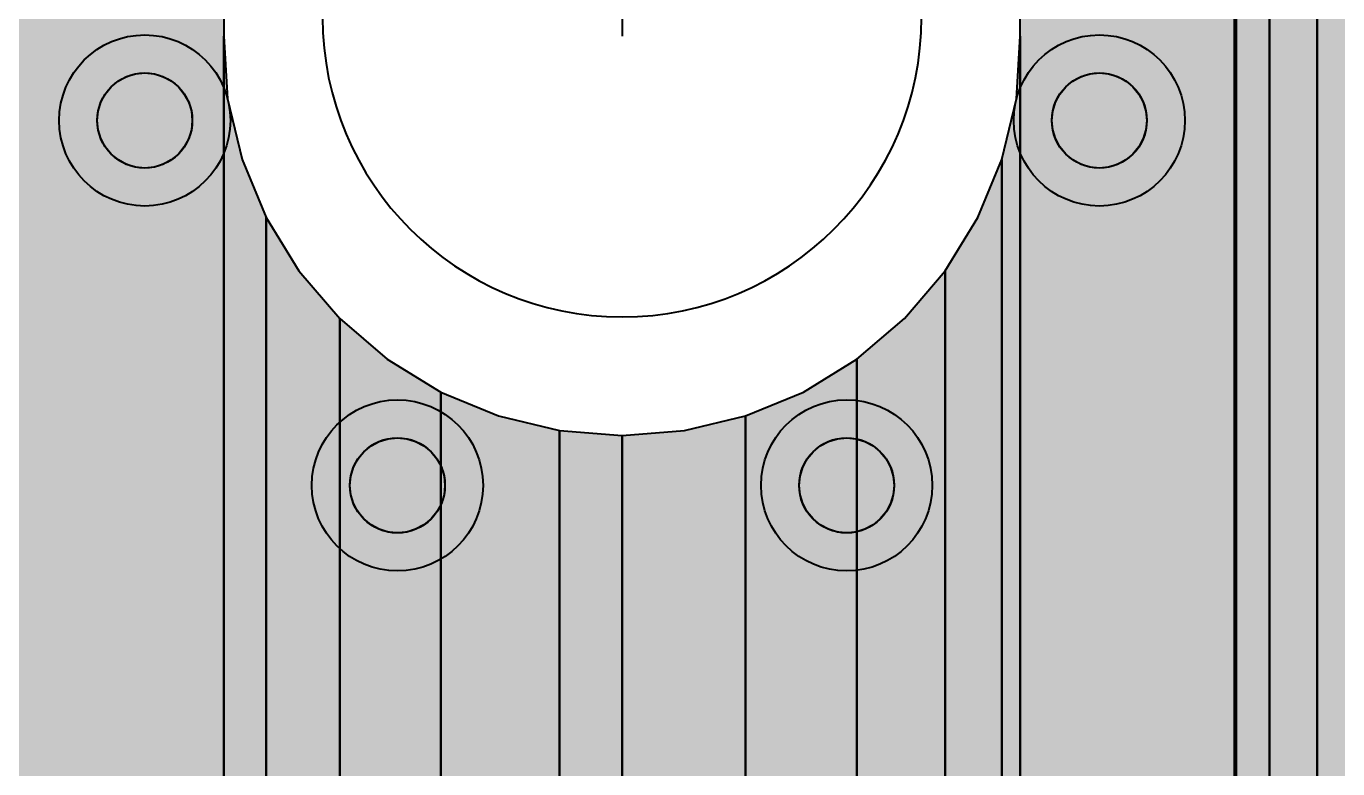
# Model space of a CAD drawing. Header units: millimetres. Extents: x 3.5 to 57, y 2.4 to 42.4.
# Drawn here: x 37.09 to 44.09, y 33.61 to 37.58 of the extents above; entities that cross this region are included whole.
import ezdxf

# ---------------------------------------------------------------- set-up
doc = ezdxf.new("R2010")
doc.units = ezdxf.units.MM
for name, color, linetype in [('bottom_copper', 7, 'Continuous'), ('drill_plated', 7, 'Continuous'), ('outline', 7, 'Continuous'), ('top_copper', 7, 'Continuous'), ('top_silk', 7, 'Continuous')]:
    doc.layers.add(name, color=color, linetype=linetype)

# ---------------------------------------------------------------- blocks, each defined once
blk = doc.blocks.new('Block4807')
at = {"layer": 'bottom_copper', "lineweight": 40}
for points in [[(2.6134, 0), (1.4677, 0), (1.4677, 38.9999), (2.6134, 38.9999), (2.6134, 0)], [(2.6213, 4.407), (2.6134, 4.3075), (2.6134, 38.9999), (2.6213, 38.9999), (2.6213, 4.407)], [(2.8, 4.7579), (2.7351, 4.6819), (2.6829, 4.5967), (2.6446, 4.5043), (2.6213, 4.4071), (2.6213, 38.9999), (2.8, 38.9999), (2.8, 4.7579)], [(3.0536, 4.9133), (2.9612, 4.875), (2.876, 4.8228), (2.8, 4.7579), (2.8, 38.9999), (3.0536, 38.9999), (3.0536, 4.9133)], [(3.2753, 4.9425), (3.2504, 4.9445), (3.1508, 4.9366), (3.0536, 4.9133), (3.0536, 38.9999), (3.2753, 38.9999), (3.2753, 4.9425)], [(1.4677, 4.5353), (1.448, 4.8691), (1.3698, 5.1946), (1.3698, 34.076), (1.448, 34.4015), (1.4677, 34.7353), (1.4677, 4.5353)], [(1.3698, 5.1946), (1.2417, 5.5039), (1.0668, 5.7894), (1.0668, 33.4812), (1.2417, 33.7667), (1.3698, 34.076), (1.3698, 5.1946)], [(1.0668, 5.7894), (0.8494, 6.044), (0.5948, 6.2614), (0.5948, 33.0092), (0.8494, 33.2266), (1.0668, 33.4812), (1.0668, 5.7894)], [(0.5948, 6.2614), (0.3093, 6.4363), (0, 6.5644), (0, 32.7062), (0.3093, 32.8343), (0.5948, 33.0092), (0.5948, 6.2614)], [(0, 6.5644), (-0.3255, 6.6426), (-0.6593, 6.6689), (-0.6593, 32.6017), (-0.3255, 32.628), (0, 32.7062), (0, 6.5644)]]:
    blk.add_hatch(color=7, dxfattribs=at).paths.add_polyline_path(points, flags=0)
at = {"layer": 'bottom_copper', "color": 7, "lineweight": 40}
for points in [[(2.6134, 0), (1.4677, 0), (1.4677, 38.9999), (2.6134, 38.9999), (2.6134, 0)], [(2.6213, 4.407), (2.6134, 4.3075), (2.6134, 38.9999), (2.6213, 38.9999), (2.6213, 4.407)], [(2.8, 4.7579), (2.7351, 4.6819), (2.6829, 4.5967), (2.6446, 4.5043), (2.6213, 4.4071), (2.6213, 38.9999), (2.8, 38.9999), (2.8, 4.7579)], [(3.0536, 4.9133), (2.9612, 4.875), (2.876, 4.8228), (2.8, 4.7579), (2.8, 38.9999), (3.0536, 38.9999), (3.0536, 4.9133)], [(3.2753, 4.9425), (3.2504, 4.9445), (3.1508, 4.9366), (3.0536, 4.9133), (3.0536, 38.9999), (3.2753, 38.9999), (3.2753, 4.9425)], [(1.4677, 4.5353), (1.448, 4.8691), (1.3698, 5.1946), (1.3698, 34.076), (1.448, 34.4015), (1.4677, 34.7353), (1.4677, 4.5353)], [(1.3698, 5.1946), (1.2417, 5.5039), (1.0668, 5.7894), (1.0668, 33.4812), (1.2417, 33.7667), (1.3698, 34.076), (1.3698, 5.1946)], [(1.0668, 5.7894), (0.8494, 6.044), (0.5948, 6.2614), (0.5948, 33.0092), (0.8494, 33.2266), (1.0668, 33.4812), (1.0668, 5.7894)], [(0.5948, 6.2614), (0.3093, 6.4363), (0, 6.5644), (0, 32.7062), (0.3093, 32.8343), (0.5948, 33.0092), (0.5948, 6.2614)], [(0, 6.5644), (-0.3255, 6.6426), (-0.6593, 6.6689), (-0.6593, 32.6017), (-0.3255, 32.628), (0, 32.7062), (0, 6.5644)]]:
    blk.add_lwpolyline(points, close=True, dxfattribs=at)
blk = doc.blocks.new('Block5409')
at = {"layer": 'bottom_copper', "lineweight": 40}
for points in [[(4.1095, 0), (1.2413, 0), (1.2413, 38.9999), (4.1095, 38.9999), (4.1095, 0)], [(4.3355, 5.5039), (4.2074, 5.1946), (4.1292, 4.8691), (4.1095, 4.5353), (4.1095, 34.7353), (4.1292, 34.4015), (4.2074, 34.076), (4.3355, 33.7667), (4.3355, 5.5039)], [(4.7278, 6.044), (4.5104, 5.7894), (4.3355, 5.5039), (4.3355, 33.7667), (4.5104, 33.4812), (4.7278, 33.2266), (4.7278, 6.044)], [(5.2679, 6.4363), (4.9824, 6.2614), (4.7278, 6.044), (4.7278, 33.2266), (4.9824, 33.0092), (5.2679, 32.8343), (5.2679, 6.4363)], [(5.9027, 6.6426), (5.5772, 6.5644), (5.2679, 6.4363), (5.2679, 32.8343), (5.5772, 32.7062), (5.9027, 32.628), (5.9027, 6.6426)], [(6.2365, 6.6689), (5.9027, 6.6426), (5.9027, 32.628), (6.2365, 32.6017), (6.2365, 6.6689)]]:
    blk.add_hatch(color=7, dxfattribs=at).paths.add_polyline_path(points, flags=0)
at = {"layer": 'bottom_copper', "color": 7, "lineweight": 40}
for points in [[(4.1095, 0), (1.2413, 0), (1.2413, 38.9999), (4.1095, 38.9999), (4.1095, 0)], [(4.3355, 5.5039), (4.2074, 5.1946), (4.1292, 4.8691), (4.1095, 4.5353), (4.1095, 34.7353), (4.1292, 34.4015), (4.2074, 34.076), (4.3355, 33.7667), (4.3355, 5.5039)], [(4.7278, 6.044), (4.5104, 5.7894), (4.3355, 5.5039), (4.3355, 33.7667), (4.5104, 33.4812), (4.7278, 33.2266), (4.7278, 6.044)], [(5.2679, 6.4363), (4.9824, 6.2614), (4.7278, 6.044), (4.7278, 33.2266), (4.9824, 33.0092), (5.2679, 32.8343), (5.2679, 6.4363)], [(5.9027, 6.6426), (5.5772, 6.5644), (5.2679, 6.4363), (5.2679, 32.8343), (5.5772, 32.7062), (5.9027, 32.628), (5.9027, 6.6426)], [(6.2365, 6.6689), (5.9027, 6.6426), (5.9027, 32.628), (6.2365, 32.6017), (6.2365, 6.6689)]]:
    blk.add_lwpolyline(points, close=True, dxfattribs=at)
blk = doc.blocks.new('Block25032')
at = {"layer": 'top_copper', "lineweight": 40}
for points in [[(2.6134, 0), (1.4677, 0), (1.4677, 38.9999), (2.6134, 38.9999), (2.6134, 0)], [(2.6213, 4.407), (2.6134, 4.3075), (2.6134, 38.9999), (2.6213, 38.9999), (2.6213, 4.407)], [(2.8, 4.7579), (2.7351, 4.6819), (2.6829, 4.5967), (2.6446, 4.5043), (2.6213, 4.4071), (2.6213, 38.9999), (2.8, 38.9999), (2.8, 4.7579)], [(3.0536, 4.9133), (2.9612, 4.875), (2.876, 4.8228), (2.8, 4.7579), (2.8, 38.9999), (3.0536, 38.9999), (3.0536, 4.9133)], [(3.2753, 4.9425), (3.2504, 4.9445), (3.1508, 4.9366), (3.0536, 4.9133), (3.0536, 38.9999), (3.2753, 38.9999), (3.2753, 4.9425)], [(1.4677, 4.5353), (1.448, 4.8691), (1.3698, 5.1946), (1.3698, 34.076), (1.448, 34.4015), (1.4677, 34.7353), (1.4677, 4.5353)], [(1.3698, 5.1946), (1.2417, 5.5039), (1.0668, 5.7894), (1.0668, 33.4812), (1.2417, 33.7667), (1.3698, 34.076), (1.3698, 5.1946)], [(1.0668, 5.7894), (0.8494, 6.044), (0.5948, 6.2614), (0.5948, 33.0092), (0.8494, 33.2266), (1.0668, 33.4812), (1.0668, 5.7894)], [(0.5948, 6.2614), (0.3093, 6.4363), (0, 6.5644), (0, 32.7062), (0.3093, 32.8343), (0.5948, 33.0092), (0.5948, 6.2614)], [(0, 6.5644), (-0.3255, 6.6426), (-0.6593, 6.6689), (-0.6593, 32.6017), (-0.3255, 32.628), (0, 32.7062), (0, 6.5644)]]:
    blk.add_hatch(color=7, dxfattribs=at).paths.add_polyline_path(points, flags=0)
at = {"layer": 'top_copper', "color": 7, "lineweight": 40}
for points in [[(2.6134, 0), (1.4677, 0), (1.4677, 38.9999), (2.6134, 38.9999), (2.6134, 0)], [(2.6213, 4.407), (2.6134, 4.3075), (2.6134, 38.9999), (2.6213, 38.9999), (2.6213, 4.407)], [(2.8, 4.7579), (2.7351, 4.6819), (2.6829, 4.5967), (2.6446, 4.5043), (2.6213, 4.4071), (2.6213, 38.9999), (2.8, 38.9999), (2.8, 4.7579)], [(3.0536, 4.9133), (2.9612, 4.875), (2.876, 4.8228), (2.8, 4.7579), (2.8, 38.9999), (3.0536, 38.9999), (3.0536, 4.9133)], [(3.2753, 4.9425), (3.2504, 4.9445), (3.1508, 4.9366), (3.0536, 4.9133), (3.0536, 38.9999), (3.2753, 38.9999), (3.2753, 4.9425)], [(1.4677, 4.5353), (1.448, 4.8691), (1.3698, 5.1946), (1.3698, 34.076), (1.448, 34.4015), (1.4677, 34.7353), (1.4677, 4.5353)], [(1.3698, 5.1946), (1.2417, 5.5039), (1.0668, 5.7894), (1.0668, 33.4812), (1.2417, 33.7667), (1.3698, 34.076), (1.3698, 5.1946)], [(1.0668, 5.7894), (0.8494, 6.044), (0.5948, 6.2614), (0.5948, 33.0092), (0.8494, 33.2266), (1.0668, 33.4812), (1.0668, 5.7894)], [(0.5948, 6.2614), (0.3093, 6.4363), (0, 6.5644), (0, 32.7062), (0.3093, 32.8343), (0.5948, 33.0092), (0.5948, 6.2614)], [(0, 6.5644), (-0.3255, 6.6426), (-0.6593, 6.6689), (-0.6593, 32.6017), (-0.3255, 32.628), (0, 32.7062), (0, 6.5644)]]:
    blk.add_lwpolyline(points, close=True, dxfattribs=at)
blk = doc.blocks.new('Block26103')
at = {"layer": 'top_copper', "lineweight": 40}
for points in [[(3.762, 0), (0.893, 0), (0.893, 38.9999), (3.762, 38.9999), (3.762, 0)], [(3.988, 5.5039), (3.8599, 5.1946), (3.7817, 4.8691), (3.762, 4.5353), (3.762, 34.7353), (3.7817, 34.4015), (3.8599, 34.076), (3.988, 33.7667), (3.988, 5.5039)], [(4.3803, 6.044), (4.1629, 5.7894), (3.988, 5.5039), (3.988, 33.7667), (4.1629, 33.4812), (4.3803, 33.2266), (4.3803, 6.044)], [(4.9204, 6.4363), (4.6349, 6.2614), (4.3803, 6.044), (4.3803, 33.2266), (4.6349, 33.0092), (4.9204, 32.8343), (4.9204, 6.4363)], [(5.5552, 6.6426), (5.2297, 6.5644), (4.9204, 6.4363), (4.9204, 32.8343), (5.2297, 32.7062), (5.5552, 32.628), (5.5552, 6.6426)], [(5.889, 6.6689), (5.5552, 6.6426), (5.5552, 32.628), (5.889, 32.6017), (5.889, 6.6689)]]:
    blk.add_hatch(color=7, dxfattribs=at).paths.add_polyline_path(points, flags=0)
at = {"layer": 'top_copper', "color": 7, "lineweight": 40}
for points in [[(3.762, 0), (0.893, 0), (0.893, 38.9999), (3.762, 38.9999), (3.762, 0)], [(3.988, 5.5039), (3.8599, 5.1946), (3.7817, 4.8691), (3.762, 4.5353), (3.762, 34.7353), (3.7817, 34.4015), (3.8599, 34.076), (3.988, 33.7667), (3.988, 5.5039)], [(4.3803, 6.044), (4.1629, 5.7894), (3.988, 5.5039), (3.988, 33.7667), (4.1629, 33.4812), (4.3803, 33.2266), (4.3803, 6.044)], [(4.9204, 6.4363), (4.6349, 6.2614), (4.3803, 6.044), (4.3803, 33.2266), (4.6349, 33.0092), (4.9204, 32.8343), (4.9204, 6.4363)], [(5.5552, 6.6426), (5.2297, 6.5644), (4.9204, 6.4363), (4.9204, 32.8343), (5.2297, 32.7062), (5.5552, 32.628), (5.5552, 6.6426)], [(5.889, 6.6689), (5.5552, 6.6426), (5.5552, 32.628), (5.889, 32.6017), (5.889, 6.6689)]]:
    blk.add_lwpolyline(points, close=True, dxfattribs=at)

msp = doc.modelspace()

# ---------------------------------------------------------------- hatches: boundary and pattern name
at = {"layer": 'bottom_copper', "lineweight": 40}
for points in [[(37.9695, 37.0275), (37.9551, 36.9799), (37.9316, 36.936), (37.9, 36.8975), (37.8615, 36.8659), (37.8176, 36.8424), (37.77, 36.828), (37.7204, 36.8231), (37.6708, 36.828), (37.6232, 36.8424), (37.5793, 36.8659), (37.5408, 36.8975), (37.5092, 36.936), (37.4857, 36.9799), (37.4713, 37.0275), (37.4664, 37.0771), (37.4713, 37.1267), (37.4857, 37.1743), (37.5092, 37.2182), (37.5408, 37.2567), (37.5793, 37.2883), (37.6232, 37.3118), (37.6708, 37.3262), (37.7204, 37.3311), (37.77, 37.3262), (37.8176, 37.3118), (37.8615, 37.2883), (37.9, 37.2567), (37.9316, 37.2182), (37.9551, 37.1743), (37.9695, 37.1267), (37.9744, 37.0771), (37.9695, 37.0275)], [(43.0694, 37.0275), (43.055, 36.9799), (43.0315, 36.936), (42.9999, 36.8975), (42.9614, 36.8659), (42.9175, 36.8424), (42.8699, 36.828), (42.8203, 36.8231), (42.7707, 36.828), (42.7231, 36.8424), (42.6792, 36.8659), (42.6407, 36.8975), (42.6091, 36.936), (42.5856, 36.9799), (42.5712, 37.0275), (42.5663, 37.0771), (42.5712, 37.1267), (42.5856, 37.1743), (42.6091, 37.2182), (42.6407, 37.2567), (42.6792, 37.2883), (42.7231, 37.3118), (42.7707, 37.3262), (42.8203, 37.3311), (42.8699, 37.3262), (42.9175, 37.3118), (42.9614, 37.2883), (42.9999, 37.2567), (43.0315, 37.2182), (43.055, 37.1743), (43.0694, 37.1267), (43.0743, 37.0771), (43.0694, 37.0275)], [(39.3194, 35.0775), (39.305, 35.0299), (39.2815, 34.986), (39.2499, 34.9475), (39.2114, 34.9159), (39.1675, 34.8924), (39.1199, 34.878), (39.0703, 34.8731), (39.0207, 34.878), (38.9731, 34.8924), (38.9292, 34.9159), (38.8907, 34.9475), (38.8591, 34.986), (38.8356, 35.0299), (38.8212, 35.0775), (38.8163, 35.1271), (38.8212, 35.1767), (38.8356, 35.2243), (38.8591, 35.2682), (38.8907, 35.3067), (38.9292, 35.3383), (38.9731, 35.3618), (39.0207, 35.3762), (39.0703, 35.3811), (39.1199, 35.3762), (39.1675, 35.3618), (39.2114, 35.3383), (39.2499, 35.3067), (39.2815, 35.2682), (39.305, 35.2243), (39.3194, 35.1767), (39.3243, 35.1271), (39.3194, 35.0775)], [(41.7194, 35.0775), (41.705, 35.0299), (41.6815, 34.986), (41.6499, 34.9475), (41.6114, 34.9159), (41.5675, 34.8924), (41.5199, 34.878), (41.4703, 34.8731), (41.4207, 34.878), (41.3731, 34.8924), (41.3292, 34.9159), (41.2907, 34.9475), (41.2591, 34.986), (41.2356, 35.0299), (41.2212, 35.0775), (41.2163, 35.1271), (41.2212, 35.1767), (41.2356, 35.2243), (41.2591, 35.2682), (41.2907, 35.3067), (41.3292, 35.3383), (41.3731, 35.3618), (41.4207, 35.3762), (41.4703, 35.3811), (41.5199, 35.3762), (41.5675, 35.3618), (41.6114, 35.3383), (41.6499, 35.3067), (41.6815, 35.2682), (41.705, 35.2243), (41.7194, 35.1767), (41.7243, 35.1271), (41.7194, 35.0775)]]:
    msp.add_hatch(color=7, dxfattribs=at).paths.add_polyline_path(points, flags=0)
at = {"layer": 'drill_plated', "lineweight": 40}
for points in [[(37.9695, 37.0275), (37.9551, 36.9799), (37.9316, 36.936), (37.9, 36.8975), (37.8615, 36.8659), (37.8176, 36.8424), (37.77, 36.828), (37.7204, 36.8231), (37.6708, 36.828), (37.6232, 36.8424), (37.5793, 36.8659), (37.5408, 36.8975), (37.5092, 36.936), (37.4857, 36.9799), (37.4713, 37.0275), (37.4664, 37.0771), (37.4713, 37.1267), (37.4857, 37.1743), (37.5092, 37.2182), (37.5408, 37.2567), (37.5793, 37.2883), (37.6232, 37.3118), (37.6708, 37.3262), (37.7204, 37.3311), (37.77, 37.3262), (37.8176, 37.3118), (37.8615, 37.2883), (37.9, 37.2567), (37.9316, 37.2182), (37.9551, 37.1743), (37.9695, 37.1267), (37.9744, 37.0771), (37.9695, 37.0275)], [(43.0694, 37.0275), (43.055, 36.9799), (43.0315, 36.936), (42.9999, 36.8975), (42.9614, 36.8659), (42.9175, 36.8424), (42.8699, 36.828), (42.8203, 36.8231), (42.7707, 36.828), (42.7231, 36.8424), (42.6792, 36.8659), (42.6407, 36.8975), (42.6091, 36.936), (42.5856, 36.9799), (42.5712, 37.0275), (42.5663, 37.0771), (42.5712, 37.1267), (42.5856, 37.1743), (42.6091, 37.2182), (42.6407, 37.2567), (42.6792, 37.2883), (42.7231, 37.3118), (42.7707, 37.3262), (42.8203, 37.3311), (42.8699, 37.3262), (42.9175, 37.3118), (42.9614, 37.2883), (42.9999, 37.2567), (43.0315, 37.2182), (43.055, 37.1743), (43.0694, 37.1267), (43.0743, 37.0771), (43.0694, 37.0275)], [(39.3194, 35.0775), (39.305, 35.0299), (39.2815, 34.986), (39.2499, 34.9475), (39.2114, 34.9159), (39.1675, 34.8924), (39.1199, 34.878), (39.0703, 34.8731), (39.0207, 34.878), (38.9731, 34.8924), (38.9292, 34.9159), (38.8907, 34.9475), (38.8591, 34.986), (38.8356, 35.0299), (38.8212, 35.0775), (38.8163, 35.1271), (38.8212, 35.1767), (38.8356, 35.2243), (38.8591, 35.2682), (38.8907, 35.3067), (38.9292, 35.3383), (38.9731, 35.3618), (39.0207, 35.3762), (39.0703, 35.3811), (39.1199, 35.3762), (39.1675, 35.3618), (39.2114, 35.3383), (39.2499, 35.3067), (39.2815, 35.2682), (39.305, 35.2243), (39.3194, 35.1767), (39.3243, 35.1271), (39.3194, 35.0775)], [(41.7194, 35.0775), (41.705, 35.0299), (41.6815, 34.986), (41.6499, 34.9475), (41.6114, 34.9159), (41.5675, 34.8924), (41.5199, 34.878), (41.4703, 34.8731), (41.4207, 34.878), (41.3731, 34.8924), (41.3292, 34.9159), (41.2907, 34.9475), (41.2591, 34.986), (41.2356, 35.0299), (41.2212, 35.0775), (41.2163, 35.1271), (41.2212, 35.1767), (41.2356, 35.2243), (41.2591, 35.2682), (41.2907, 35.3067), (41.3292, 35.3383), (41.3731, 35.3618), (41.4207, 35.3762), (41.4703, 35.3811), (41.5199, 35.3762), (41.5675, 35.3618), (41.6114, 35.3383), (41.6499, 35.3067), (41.6815, 35.2682), (41.705, 35.2243), (41.7194, 35.1767), (41.7243, 35.1271), (41.7194, 35.0775)]]:
    msp.add_hatch(color=7, dxfattribs=at).paths.add_polyline_path(points, flags=0)
at = {"layer": 'top_copper', "lineweight": 40}
for points in [[(37.9695, 37.0275), (37.9551, 36.9799), (37.9316, 36.936), (37.9, 36.8975), (37.8615, 36.8659), (37.8176, 36.8424), (37.77, 36.828), (37.7204, 36.8231), (37.6708, 36.828), (37.6232, 36.8424), (37.5793, 36.8659), (37.5408, 36.8975), (37.5092, 36.936), (37.4857, 36.9799), (37.4713, 37.0275), (37.4664, 37.0771), (37.4713, 37.1267), (37.4857, 37.1743), (37.5092, 37.2182), (37.5408, 37.2567), (37.5793, 37.2883), (37.6232, 37.3118), (37.6708, 37.3262), (37.7204, 37.3311), (37.77, 37.3262), (37.8176, 37.3118), (37.8615, 37.2883), (37.9, 37.2567), (37.9316, 37.2182), (37.9551, 37.1743), (37.9695, 37.1267), (37.9744, 37.0771), (37.9695, 37.0275)], [(43.0694, 37.0275), (43.055, 36.9799), (43.0315, 36.936), (42.9999, 36.8975), (42.9614, 36.8659), (42.9175, 36.8424), (42.8699, 36.828), (42.8203, 36.8231), (42.7707, 36.828), (42.7231, 36.8424), (42.6792, 36.8659), (42.6407, 36.8975), (42.6091, 36.936), (42.5856, 36.9799), (42.5712, 37.0275), (42.5663, 37.0771), (42.5712, 37.1267), (42.5856, 37.1743), (42.6091, 37.2182), (42.6407, 37.2567), (42.6792, 37.2883), (42.7231, 37.3118), (42.7707, 37.3262), (42.8203, 37.3311), (42.8699, 37.3262), (42.9175, 37.3118), (42.9614, 37.2883), (42.9999, 37.2567), (43.0315, 37.2182), (43.055, 37.1743), (43.0694, 37.1267), (43.0743, 37.0771), (43.0694, 37.0275)], [(39.3194, 35.0775), (39.305, 35.0299), (39.2815, 34.986), (39.2499, 34.9475), (39.2114, 34.9159), (39.1675, 34.8924), (39.1199, 34.878), (39.0703, 34.8731), (39.0207, 34.878), (38.9731, 34.8924), (38.9292, 34.9159), (38.8907, 34.9475), (38.8591, 34.986), (38.8356, 35.0299), (38.8212, 35.0775), (38.8163, 35.1271), (38.8212, 35.1767), (38.8356, 35.2243), (38.8591, 35.2682), (38.8907, 35.3067), (38.9292, 35.3383), (38.9731, 35.3618), (39.0207, 35.3762), (39.0703, 35.3811), (39.1199, 35.3762), (39.1675, 35.3618), (39.2114, 35.3383), (39.2499, 35.3067), (39.2815, 35.2682), (39.305, 35.2243), (39.3194, 35.1767), (39.3243, 35.1271), (39.3194, 35.0775)], [(41.7194, 35.0775), (41.705, 35.0299), (41.6815, 34.986), (41.6499, 34.9475), (41.6114, 34.9159), (41.5675, 34.8924), (41.5199, 34.878), (41.4703, 34.8731), (41.4207, 34.878), (41.3731, 34.8924), (41.3292, 34.9159), (41.2907, 34.9475), (41.2591, 34.986), (41.2356, 35.0299), (41.2212, 35.0775), (41.2163, 35.1271), (41.2212, 35.1767), (41.2356, 35.2243), (41.2591, 35.2682), (41.2907, 35.3067), (41.3292, 35.3383), (41.3731, 35.3618), (41.4207, 35.3762), (41.4703, 35.3811), (41.5199, 35.3762), (41.5675, 35.3618), (41.6114, 35.3383), (41.6499, 35.3067), (41.6815, 35.2682), (41.705, 35.2243), (41.7194, 35.1767), (41.7243, 35.1271), (41.7194, 35.0775)]]:
    msp.add_hatch(color=7, dxfattribs=at).paths.add_polyline_path(points, flags=0)

# ---------------------------------------------------------------- linework, layer by layer
at = {"layer": 'bottom_copper', "color": 7, "lineweight": 40}
for p, q in [((38.1433, 38.8271), (38.1433, 37.5271)), ((40.2703, 38.8271), (40.2703, 37.5271)), ((42.3973, 37.5271), (42.3973, 38.8271)), ((38.1433, 37.5271), (38.163, 37.1933)), ((42.3776, 37.1933), (42.3973, 37.5271)), ((38.163, 37.1933), (38.2412, 36.8678)), ((42.2994, 36.8678), (42.3776, 37.1933)), ((38.2412, 36.8678), (38.3693, 36.5585)), ((42.1713, 36.5585), (42.2994, 36.8678)), ((38.3693, 36.5585), (38.5442, 36.273)), ((41.9964, 36.273), (42.1713, 36.5585)), ((38.5442, 36.273), (38.7616, 36.0184)), ((41.779, 36.0184), (41.9964, 36.273)), ((38.7616, 36.0184), (39.0162, 35.801)), ((41.5244, 35.801), (41.779, 36.0184)), ((39.0162, 35.801), (39.3017, 35.6261)), ((41.2389, 35.6261), (41.5244, 35.801)), ((39.3017, 35.6261), (39.611, 35.498)), ((40.9296, 35.498), (41.2389, 35.6261)), ((39.611, 35.498), (39.9365, 35.4198)), ((40.6041, 35.4198), (40.9296, 35.498)), ((39.9365, 35.4198), (40.2703, 35.3935)), ((40.2703, 35.3935), (40.6041, 35.4198)), ((40.2703, 9.4607), (40.2703, 35.3935)), ((40.2703, 35.3935), (40.2703, 9.4607))]:
    msp.add_line(p, q, dxfattribs=at)
for points in [[(37.9695, 37.0275), (37.9551, 36.9799), (37.9316, 36.936), (37.9, 36.8975), (37.8615, 36.8659), (37.8176, 36.8424), (37.77, 36.828), (37.7204, 36.8231), (37.6708, 36.828), (37.6232, 36.8424), (37.5793, 36.8659), (37.5408, 36.8975), (37.5092, 36.936), (37.4857, 36.9799), (37.4713, 37.0275), (37.4664, 37.0771), (37.4713, 37.1267), (37.4857, 37.1743), (37.5092, 37.2182), (37.5408, 37.2567), (37.5793, 37.2883), (37.6232, 37.3118), (37.6708, 37.3262), (37.7204, 37.3311), (37.77, 37.3262), (37.8176, 37.3118), (37.8615, 37.2883), (37.9, 37.2567), (37.9316, 37.2182), (37.9551, 37.1743), (37.9695, 37.1267), (37.9744, 37.0771), (37.9695, 37.0275)], [(43.0694, 37.0275), (43.055, 36.9799), (43.0315, 36.936), (42.9999, 36.8975), (42.9614, 36.8659), (42.9175, 36.8424), (42.8699, 36.828), (42.8203, 36.8231), (42.7707, 36.828), (42.7231, 36.8424), (42.6792, 36.8659), (42.6407, 36.8975), (42.6091, 36.936), (42.5856, 36.9799), (42.5712, 37.0275), (42.5663, 37.0771), (42.5712, 37.1267), (42.5856, 37.1743), (42.6091, 37.2182), (42.6407, 37.2567), (42.6792, 37.2883), (42.7231, 37.3118), (42.7707, 37.3262), (42.8203, 37.3311), (42.8699, 37.3262), (42.9175, 37.3118), (42.9614, 37.2883), (42.9999, 37.2567), (43.0315, 37.2182), (43.055, 37.1743), (43.0694, 37.1267), (43.0743, 37.0771), (43.0694, 37.0275)], [(39.3194, 35.0775), (39.305, 35.0299), (39.2815, 34.986), (39.2499, 34.9475), (39.2114, 34.9159), (39.1675, 34.8924), (39.1199, 34.878), (39.0703, 34.8731), (39.0207, 34.878), (38.9731, 34.8924), (38.9292, 34.9159), (38.8907, 34.9475), (38.8591, 34.986), (38.8356, 35.0299), (38.8212, 35.0775), (38.8163, 35.1271), (38.8212, 35.1767), (38.8356, 35.2243), (38.8591, 35.2682), (38.8907, 35.3067), (38.9292, 35.3383), (38.9731, 35.3618), (39.0207, 35.3762), (39.0703, 35.3811), (39.1199, 35.3762), (39.1675, 35.3618), (39.2114, 35.3383), (39.2499, 35.3067), (39.2815, 35.2682), (39.305, 35.2243), (39.3194, 35.1767), (39.3243, 35.1271), (39.3194, 35.0775)], [(41.7194, 35.0775), (41.705, 35.0299), (41.6815, 34.986), (41.6499, 34.9475), (41.6114, 34.9159), (41.5675, 34.8924), (41.5199, 34.878), (41.4703, 34.8731), (41.4207, 34.878), (41.3731, 34.8924), (41.3292, 34.9159), (41.2907, 34.9475), (41.2591, 34.986), (41.2356, 35.0299), (41.2212, 35.0775), (41.2163, 35.1271), (41.2212, 35.1767), (41.2356, 35.2243), (41.2591, 35.2682), (41.2907, 35.3067), (41.3292, 35.3383), (41.3731, 35.3618), (41.4207, 35.3762), (41.4703, 35.3811), (41.5199, 35.3762), (41.5675, 35.3618), (41.6114, 35.3383), (41.6499, 35.3067), (41.6815, 35.2682), (41.705, 35.2243), (41.7194, 35.1767), (41.7243, 35.1271), (41.7194, 35.0775)]]:
    msp.add_lwpolyline(points, close=True, dxfattribs=at)
for centre, major_axis in [((37.7204, 37.0771), (0.4572, 0)), ((42.8203, 37.0771), (0.4572, 0)), ((37.7204, 37.0771), (0.254, 0)), ((42.8203, 37.0771), (0.254, 0)), ((39.0703, 35.1271), (0.4572, 0)), ((41.4703, 35.1271), (0.4572, 0)), ((39.0703, 35.1271), (0.254, 0)), ((41.4703, 35.1271), (0.254, 0))]:
    msp.add_ellipse(centre, major_axis=major_axis, ratio=1, dxfattribs=at)
at = {"layer": 'drill_plated', "color": 7, "lineweight": 40}
for points in [[(37.9695, 37.0275), (37.9551, 36.9799), (37.9316, 36.936), (37.9, 36.8975), (37.8615, 36.8659), (37.8176, 36.8424), (37.77, 36.828), (37.7204, 36.8231), (37.6708, 36.828), (37.6232, 36.8424), (37.5793, 36.8659), (37.5408, 36.8975), (37.5092, 36.936), (37.4857, 36.9799), (37.4713, 37.0275), (37.4664, 37.0771), (37.4713, 37.1267), (37.4857, 37.1743), (37.5092, 37.2182), (37.5408, 37.2567), (37.5793, 37.2883), (37.6232, 37.3118), (37.6708, 37.3262), (37.7204, 37.3311), (37.77, 37.3262), (37.8176, 37.3118), (37.8615, 37.2883), (37.9, 37.2567), (37.9316, 37.2182), (37.9551, 37.1743), (37.9695, 37.1267), (37.9744, 37.0771), (37.9695, 37.0275)], [(43.0694, 37.0275), (43.055, 36.9799), (43.0315, 36.936), (42.9999, 36.8975), (42.9614, 36.8659), (42.9175, 36.8424), (42.8699, 36.828), (42.8203, 36.8231), (42.7707, 36.828), (42.7231, 36.8424), (42.6792, 36.8659), (42.6407, 36.8975), (42.6091, 36.936), (42.5856, 36.9799), (42.5712, 37.0275), (42.5663, 37.0771), (42.5712, 37.1267), (42.5856, 37.1743), (42.6091, 37.2182), (42.6407, 37.2567), (42.6792, 37.2883), (42.7231, 37.3118), (42.7707, 37.3262), (42.8203, 37.3311), (42.8699, 37.3262), (42.9175, 37.3118), (42.9614, 37.2883), (42.9999, 37.2567), (43.0315, 37.2182), (43.055, 37.1743), (43.0694, 37.1267), (43.0743, 37.0771), (43.0694, 37.0275)], [(39.3194, 35.0775), (39.305, 35.0299), (39.2815, 34.986), (39.2499, 34.9475), (39.2114, 34.9159), (39.1675, 34.8924), (39.1199, 34.878), (39.0703, 34.8731), (39.0207, 34.878), (38.9731, 34.8924), (38.9292, 34.9159), (38.8907, 34.9475), (38.8591, 34.986), (38.8356, 35.0299), (38.8212, 35.0775), (38.8163, 35.1271), (38.8212, 35.1767), (38.8356, 35.2243), (38.8591, 35.2682), (38.8907, 35.3067), (38.9292, 35.3383), (38.9731, 35.3618), (39.0207, 35.3762), (39.0703, 35.3811), (39.1199, 35.3762), (39.1675, 35.3618), (39.2114, 35.3383), (39.2499, 35.3067), (39.2815, 35.2682), (39.305, 35.2243), (39.3194, 35.1767), (39.3243, 35.1271), (39.3194, 35.0775)], [(41.7194, 35.0775), (41.705, 35.0299), (41.6815, 34.986), (41.6499, 34.9475), (41.6114, 34.9159), (41.5675, 34.8924), (41.5199, 34.878), (41.4703, 34.8731), (41.4207, 34.878), (41.3731, 34.8924), (41.3292, 34.9159), (41.2907, 34.9475), (41.2591, 34.986), (41.2356, 35.0299), (41.2212, 35.0775), (41.2163, 35.1271), (41.2212, 35.1767), (41.2356, 35.2243), (41.2591, 35.2682), (41.2907, 35.3067), (41.3292, 35.3383), (41.3731, 35.3618), (41.4207, 35.3762), (41.4703, 35.3811), (41.5199, 35.3762), (41.5675, 35.3618), (41.6114, 35.3383), (41.6499, 35.3067), (41.6815, 35.2682), (41.705, 35.2243), (41.7194, 35.1767), (41.7243, 35.1271), (41.7194, 35.0775)]]:
    msp.add_lwpolyline(points, close=True, dxfattribs=at)
for centre in [(37.7204, 37.0771), (42.8203, 37.0771), (39.0703, 35.1271), (41.4703, 35.1271)]:
    msp.add_ellipse(centre, major_axis=(0.254, 0), ratio=1, dxfattribs=at)
at = {"layer": 'outline', "color": 7, "lineweight": 40}
msp.add_ellipse((40.2703, 37.6271), major_axis=(1.6, 0), ratio=1, start_param=3.141593, end_param=6.283185, dxfattribs=at)
at = {"layer": 'top_copper', "color": 7, "lineweight": 40}
for p, q in [((38.1433, 38.8271), (38.1433, 37.5271)), ((40.2703, 38.8271), (40.2703, 37.5271)), ((42.3973, 37.5271), (42.3973, 38.8271)), ((38.1433, 37.5271), (38.163, 37.1933)), ((42.3776, 37.1933), (42.3973, 37.5271)), ((38.163, 37.1933), (38.2412, 36.8678)), ((42.2994, 36.8678), (42.3776, 37.1933)), ((38.2412, 36.8678), (38.3693, 36.5585)), ((42.1713, 36.5585), (42.2994, 36.8678)), ((38.3693, 36.5585), (38.5442, 36.273)), ((41.9964, 36.273), (42.1713, 36.5585)), ((38.5442, 36.273), (38.7616, 36.0184)), ((41.779, 36.0184), (41.9964, 36.273)), ((38.7616, 36.0184), (39.0162, 35.801)), ((41.5244, 35.801), (41.779, 36.0184)), ((39.0162, 35.801), (39.3017, 35.6261)), ((41.2389, 35.6261), (41.5244, 35.801)), ((39.3017, 35.6261), (39.611, 35.498)), ((40.9296, 35.498), (41.2389, 35.6261)), ((39.611, 35.498), (39.9365, 35.4198)), ((40.6041, 35.4198), (40.9296, 35.498)), ((39.9365, 35.4198), (40.2703, 35.3935)), ((40.2703, 35.3935), (40.6041, 35.4198)), ((40.2703, 9.4607), (40.2703, 35.3935)), ((40.2703, 35.3935), (40.2703, 9.4607))]:
    msp.add_line(p, q, dxfattribs=at)
for points in [[(37.9695, 37.0275), (37.9551, 36.9799), (37.9316, 36.936), (37.9, 36.8975), (37.8615, 36.8659), (37.8176, 36.8424), (37.77, 36.828), (37.7204, 36.8231), (37.6708, 36.828), (37.6232, 36.8424), (37.5793, 36.8659), (37.5408, 36.8975), (37.5092, 36.936), (37.4857, 36.9799), (37.4713, 37.0275), (37.4664, 37.0771), (37.4713, 37.1267), (37.4857, 37.1743), (37.5092, 37.2182), (37.5408, 37.2567), (37.5793, 37.2883), (37.6232, 37.3118), (37.6708, 37.3262), (37.7204, 37.3311), (37.77, 37.3262), (37.8176, 37.3118), (37.8615, 37.2883), (37.9, 37.2567), (37.9316, 37.2182), (37.9551, 37.1743), (37.9695, 37.1267), (37.9744, 37.0771), (37.9695, 37.0275)], [(43.0694, 37.0275), (43.055, 36.9799), (43.0315, 36.936), (42.9999, 36.8975), (42.9614, 36.8659), (42.9175, 36.8424), (42.8699, 36.828), (42.8203, 36.8231), (42.7707, 36.828), (42.7231, 36.8424), (42.6792, 36.8659), (42.6407, 36.8975), (42.6091, 36.936), (42.5856, 36.9799), (42.5712, 37.0275), (42.5663, 37.0771), (42.5712, 37.1267), (42.5856, 37.1743), (42.6091, 37.2182), (42.6407, 37.2567), (42.6792, 37.2883), (42.7231, 37.3118), (42.7707, 37.3262), (42.8203, 37.3311), (42.8699, 37.3262), (42.9175, 37.3118), (42.9614, 37.2883), (42.9999, 37.2567), (43.0315, 37.2182), (43.055, 37.1743), (43.0694, 37.1267), (43.0743, 37.0771), (43.0694, 37.0275)], [(39.3194, 35.0775), (39.305, 35.0299), (39.2815, 34.986), (39.2499, 34.9475), (39.2114, 34.9159), (39.1675, 34.8924), (39.1199, 34.878), (39.0703, 34.8731), (39.0207, 34.878), (38.9731, 34.8924), (38.9292, 34.9159), (38.8907, 34.9475), (38.8591, 34.986), (38.8356, 35.0299), (38.8212, 35.0775), (38.8163, 35.1271), (38.8212, 35.1767), (38.8356, 35.2243), (38.8591, 35.2682), (38.8907, 35.3067), (38.9292, 35.3383), (38.9731, 35.3618), (39.0207, 35.3762), (39.0703, 35.3811), (39.1199, 35.3762), (39.1675, 35.3618), (39.2114, 35.3383), (39.2499, 35.3067), (39.2815, 35.2682), (39.305, 35.2243), (39.3194, 35.1767), (39.3243, 35.1271), (39.3194, 35.0775)], [(41.7194, 35.0775), (41.705, 35.0299), (41.6815, 34.986), (41.6499, 34.9475), (41.6114, 34.9159), (41.5675, 34.8924), (41.5199, 34.878), (41.4703, 34.8731), (41.4207, 34.878), (41.3731, 34.8924), (41.3292, 34.9159), (41.2907, 34.9475), (41.2591, 34.986), (41.2356, 35.0299), (41.2212, 35.0775), (41.2163, 35.1271), (41.2212, 35.1767), (41.2356, 35.2243), (41.2591, 35.2682), (41.2907, 35.3067), (41.3292, 35.3383), (41.3731, 35.3618), (41.4207, 35.3762), (41.4703, 35.3811), (41.5199, 35.3762), (41.5675, 35.3618), (41.6114, 35.3383), (41.6499, 35.3067), (41.6815, 35.2682), (41.705, 35.2243), (41.7194, 35.1767), (41.7243, 35.1271), (41.7194, 35.0775)]]:
    msp.add_lwpolyline(points, close=True, dxfattribs=at)
for centre, major_axis in [((37.7204, 37.0771), (0.4572, 0)), ((42.8203, 37.0771), (0.4572, 0)), ((37.7204, 37.0771), (0.254, 0)), ((42.8203, 37.0771), (0.254, 0)), ((39.0703, 35.1271), (0.4572, 0)), ((41.4703, 35.1271), (0.4572, 0)), ((39.0703, 35.1271), (0.254, 0)), ((41.4703, 35.1271), (0.254, 0))]:
    msp.add_ellipse(centre, major_axis=major_axis, ratio=1, dxfattribs=at)
at = {"layer": 'top_silk', "color": 7, "lineweight": 40}
msp.add_ellipse((40.2703, 37.6271), major_axis=(1.6, 0), ratio=1, start_param=3.141593, end_param=6.283185, dxfattribs=at)

# ---------------------------------------------------------------- block references
at = {"layer": 'bottom_copper'}
for name, p in [('Block5409', (34.0338, 2.7918)), ('Block4807', (40.9296, 2.7918))]:
    msp.add_blockref(name, p, dxfattribs=at)
at = {"layer": 'top_copper'}
for name, p in [('Block26103', (34.3813, 2.7918)), ('Block25032', (40.9296, 2.7918))]:
    msp.add_blockref(name, p, dxfattribs=at)

doc.saveas('drawing.dxf')
